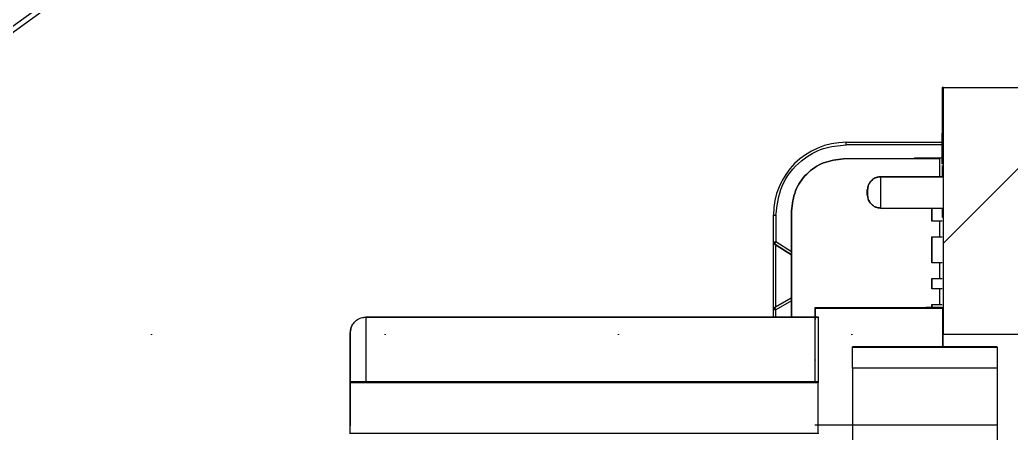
# Model space of a CAD drawing. Header units: millimetres. Extents: x 15 to 1192, y 5 to 836.
# Drawn here: x 554.6 to 573.67, y 339.71 to 347.67 of the extents above; entities that cross this region are included whole.
import ezdxf

# ---------------------------------------------------------------- set-up
doc = ezdxf.new("R2010")
doc.units = ezdxf.units.MM

msp = doc.modelspace()

# ---------------------------------------------------------------- hatches: boundary and pattern name
at = {"linetype": 'Continuous', "lineweight": 18}
h = msp.add_hatch(dxfattribs=at)
h.set_pattern_fill('ANSI31', style=0)
edge = h.paths.add_edge_path(flags=0)
edge.add_line((572.359, 346.366), (572.359, 341.611))
edge.add_ellipse((418.46, 339.866), major_axis=(-2090.982, 0), ratio=0.00083693, start_angle=265.735182, end_angle=265.779136, ccw=False)
edge.add_line((573.959, 341.611), (573.959, 346.366))
edge.add_line((573.959, 346.366), (572.359, 346.366))
h = msp.add_hatch(dxfattribs=at)
h.set_pattern_fill('ANSI31', style=0)
edge = h.paths.add_edge_path(flags=0)
edge.add_line((570.617, 341.369), (570.617, 340.967))
edge.add_spline(control_points=[(570.617, 340.967), (570.897, 340.967), (571.177, 340.967), (571.457, 340.967), (571.737, 340.967), (572.018, 340.967), (572.298, 340.967), (572.664, 340.967), (573.031, 340.967), (573.398, 340.967)], knot_values=[0, 0, 0, 0, 0.00084, 0.00084, 0.00084, 0.001681, 0.001681, 0.001681, 0.002781, 0.002781, 0.002781, 0.002781], weights=[1, 1, 1, 1, 1, 1, 1, 1, 1, 1], degree=3, periodic=0)
edge.add_line((573.398, 340.967), (573.398, 341.369))
edge.add_spline(control_points=[(573.398, 341.369), (572.971, 341.369), (572.544, 341.369), (572.117, 341.369), (571.867, 341.369), (571.617, 341.369), (571.367, 341.369), (571.117, 341.369), (570.867, 341.369), (570.617, 341.369)], knot_values=[0, 0, 0, 0, 0.001281, 0.001281, 0.001281, 0.002031, 0.002031, 0.002031, 0.002781, 0.002781, 0.002781, 0.002781], weights=[1, 1, 1, 1, 1, 1, 1, 1, 1, 1], degree=3, periodic=0)

# ---------------------------------------------------------------- linework, layer by layer
at = {"color": 7, "linetype": 'Continuous', "lineweight": 25}
for p, q in [((550.203, 344.453), (577.567, 364.294)), ((577.626, 364.213), (550.262, 344.372)), ((572.34, 346.366), (572.34, 346.366)), ((572.359, 346.366), (572.34, 346.366)), ((572.359, 346.366), (572.359, 341.611)), ((572.359, 346.366), (573.959, 346.366)), ((572.34, 345.983), (572.34, 345.31)), ((572.341, 345.486), (572.341, 345.486)), ((572.344, 345.486), (572.345, 345.486)), ((570.495, 345.31), (570.489, 345.31)), ((570.495, 345.31), (572.345, 345.31)), ((571.036, 345.31), (571.036, 345.31)), ((572.345, 345.26), (570.495, 345.26)), ((572.295, 344.99), (570.445, 344.99)), ((570.445, 344.99), (570.445, 344.99)), ((571.811, 345.01), (572.345, 345.01)), ((571.836, 344.99), (571.811, 345.01)), ((572.295, 344.646), (572.295, 344.99)), ((572.34, 345.01), (572.34, 344.979)), ((572.34, 344.979), (572.34, 345.01)), ((572.345, 344.979), (572.345, 344.973)), ((572.345, 344.973), (572.345, 344.896)), ((572.345, 344.973), (572.345, 344.973)), ((572.345, 344.973), (572.345, 344.891)), ((571.158, 344.646), (571.157, 344.646)), ((571.157, 344.646), (572.358, 344.646)), ((571.158, 344.646), (571.158, 344.046)), ((572.358, 344.646), (571.158, 344.646)), ((570.897, 344.396), (570.897, 344.296)), ((570.897, 344.396), (570.897, 344.296)), ((570.897, 344.396), (570.897, 344.396)), ((570.897, 344.296), (570.897, 344.396)), ((570.899, 344.396), (570.899, 344.296)), ((570.899, 344.396), (570.899, 344.296)), ((570.899, 344.396), (570.899, 344.396)), ((570.899, 344.296), (570.899, 344.396)), ((570.901, 344.396), (570.901, 344.296)), ((570.901, 344.396), (570.901, 344.396)), ((570.901, 344.396), (570.901, 344.296)), ((570.901, 344.296), (570.901, 344.396)), ((570.903, 344.396), (570.903, 344.296)), ((570.903, 344.396), (570.903, 344.396)), ((570.903, 344.396), (570.903, 344.296)), ((570.903, 344.296), (570.903, 344.396)), ((570.905, 344.396), (570.914, 344.436)), ((570.905, 344.396), (570.905, 344.296)), ((570.905, 344.396), (570.905, 344.396)), ((570.905, 344.396), (570.905, 344.296)), ((570.905, 344.296), (570.905, 344.396)), ((570.907, 344.396), (570.907, 344.296)), ((570.907, 344.396), (570.907, 344.396)), ((570.907, 344.396), (570.907, 344.296)), ((570.907, 344.296), (570.907, 344.396)), ((570.897, 344.296), (570.897, 344.296)), ((570.899, 344.296), (570.899, 344.296)), ((570.901, 344.296), (570.901, 344.296)), ((570.903, 344.296), (570.903, 344.296)), ((570.905, 344.296), (570.914, 344.256)), ((570.905, 344.296), (570.905, 344.296)), ((570.907, 344.296), (570.907, 344.296)), ((569.445, 343.99), (569.445, 341.95)), ((569.445, 343.206), (569.445, 343.99)), ((569.445, 343.99), (569.445, 343.99)), ((571.158, 344.046), (571.157, 344.046)), ((571.158, 344.046), (572.358, 344.046)), ((572.145, 344.046), (572.145, 343.79)), ((572.145, 343.79), (572.145, 344.046)), ((569.095, 343.91), (569.089, 343.91)), ((569.089, 343.91), (569.089, 341.95)), ((569.095, 343.394), (569.095, 343.91)), ((569.095, 343.91), (569.145, 343.91)), ((569.145, 343.91), (569.145, 343.394)), ((572.145, 343.79), (572.145, 343.79)), ((572.345, 343.79), (572.145, 343.79)), ((572.295, 343.49), (572.295, 343.79)), ((569.095, 343.394), (569.101, 343.394)), ((569.101, 343.394), (569.145, 343.394)), ((569.445, 343.206), (569.145, 343.394)), ((572.145, 343.49), (572.145, 342.99)), ((572.145, 342.99), (572.145, 343.49)), ((572.145, 343.49), (572.145, 343.49)), ((572.145, 343.49), (572.345, 343.49)), ((569.118, 343.351), (569.445, 343.147)), ((569.118, 343.351), (569.118, 343.351)), ((569.445, 343.147), (569.145, 343.335)), ((569.145, 342.146), (569.145, 343.335)), ((569.445, 342.315), (569.445, 343.147)), ((569.445, 343.147), (569.445, 343.147)), ((572.145, 342.99), (572.145, 342.99)), ((572.345, 342.99), (572.145, 342.99)), ((572.295, 342.691), (572.295, 342.99)), ((572.145, 342.691), (572.145, 342.491)), ((572.145, 342.691), (572.345, 342.691)), ((572.145, 342.491), (572.145, 342.691)), ((572.145, 342.691), (572.145, 342.691)), ((572.345, 342.691), (572.345, 342.691)), ((572.345, 342.491), (572.145, 342.491)), ((572.145, 342.491), (572.145, 342.491)), ((572.295, 342.191), (572.295, 342.491)), ((572.345, 342.491), (572.345, 342.491)), ((569.445, 342.315), (569.12, 342.133)), ((569.145, 342.146), (569.445, 342.315)), ((569.445, 342.258), (569.145, 342.089)), ((569.445, 342.315), (569.445, 342.315)), ((569.445, 341.95), (569.445, 342.258)), ((569.11, 342.089), (569.095, 342.089)), ((569.095, 341.945), (569.095, 342.089)), ((569.145, 342.089), (569.11, 342.089)), ((569.145, 341.945), (569.145, 342.089)), ((572.353, 342.124), (569.892, 342.124)), ((569.898, 341.118), (569.898, 342.121)), ((571.996, 342.123), (571.996, 342.12)), ((571.997, 342.123), (571.996, 342.123)), ((572.017, 342.123), (571.997, 342.123)), ((571.997, 342.123), (571.997, 342.123)), ((571.997, 342.123), (571.997, 342.12)), ((571.997, 342.12), (571.997, 342.123)), ((571.997, 342.12), (571.997, 342.123)), ((571.997, 342.123), (571.997, 342.123)), ((572.002, 342.129), (572.003, 342.129)), ((572.003, 342.129), (572.017, 342.129)), ((572.003, 342.129), (572.003, 342.129)), ((572.003, 342.129), (572.003, 342.129)), ((572.003, 342.129), (572.03, 342.129)), ((572.017, 342.129), (572.154, 342.129)), ((572.115, 342.123), (572.017, 342.123)), ((572.017, 342.123), (572.017, 342.12)), ((572.036, 342.13), (572.037, 342.13)), ((572.327, 342.13), (572.037, 342.13)), ((572.145, 342.191), (572.145, 342.13)), ((572.145, 342.191), (572.345, 342.191)), ((572.145, 342.13), (572.145, 342.191)), ((572.145, 342.191), (572.145, 342.191)), ((572.327, 342.129), (572.347, 342.129)), ((572.345, 342.191), (572.345, 342.191)), ((572.348, 342.12), (572.348, 341.369)), ((561.259, 341.946), (561.259, 341.95)), ((561.259, 341.95), (569.959, 341.95)), ((569.959, 341.945), (569.959, 341.95)), ((560.959, 341.586), (560.958, 341.498)), ((560.959, 340.686), (560.959, 341.645)), ((572.347, 341.374), (570.617, 341.374)), ((570.617, 340.967), (570.617, 341.369)), ((573.002, 341.374), (572.342, 341.374)), ((573.398, 341.374), (572.348, 341.374)), ((573.398, 341.369), (573.398, 340.967)), ((569.959, 340.7), (560.959, 340.7)), ((560.959, 340.7), (560.959, 340.686)), ((569.959, 340.7), (569.959, 340.684)), ((569.959, 339.716), (569.959, 340.684)), ((560.958, 340.2), (560.958, 339.856)), ((569.896, 339.874), (570.616, 339.874)), ((570.616, 339.874), (573.397, 339.874)), ((569.959, 339.716), (569.959, 339.7))]:
    msp.add_line(p, q, dxfattribs=at)
at = {"color": 7, "linetype": 'Continuous', "lineweight": 25, "flags": 128}
for points in [[(572.358, 344.866), (572.358, 344.828), (572.358, 344.719), (572.358, 344.557), (572.358, 344.366), (572.358, 344.174), (572.358, 344.012), (572.358, 343.904), (572.358, 343.866), (572.358, 343.904), (572.357, 344.012), (572.357, 344.046)], [(572.347, 344.046), (572.347, 344.012), (572.347, 343.904), (572.347, 343.866), (572.347, 343.904), (572.347, 344.012), (572.347, 344.046)], [(572.35, 344.046), (572.349, 344.012), (572.349, 343.904), (572.349, 343.866), (572.349, 343.904), (572.349, 344.012), (572.349, 344.046)], [(572.352, 344.046), (572.352, 344.012), (572.351, 343.904), (572.351, 343.866), (572.351, 343.904), (572.351, 344.012), (572.351, 344.046)], [(572.354, 344.046), (572.354, 344.012), (572.354, 343.904), (572.353, 343.866), (572.353, 343.904), (572.353, 344.012), (572.353, 344.046)], [(572.356, 344.046), (572.356, 344.012), (572.356, 343.904), (572.356, 343.866), (572.355, 343.904), (572.355, 344.012), (572.355, 344.046)], [(569.898, 342.121), (571.123, 342.12), (572.348, 342.12)], [(561.259, 341.946), (564.759, 341.946), (569.959, 341.945)], [(572.358, 341.374), (572.358, 341.476), (572.359, 341.616)], [(570.617, 341.369), (571.367, 341.369), (572.117, 341.369), (573.398, 341.369)], [(572.348, 341.369), (572.673, 341.369), (572.998, 341.369)], [(573.398, 340.967), (572.298, 340.967), (571.457, 340.967), (570.617, 340.967)], [(569.959, 340.684), (568.959, 340.684), (564.959, 340.685), (560.959, 340.686), (560.959, 340.686)], [(560.959, 339.714), (561.959, 339.715), (565.959, 339.716), (569.959, 339.716)]]:
    msp.add_lwpolyline(points, dxfattribs=at)
at = {"color": 7, "linetype": 'Continuous', "lineweight": 25}
for centre, radius, start, end in [((687.085, 346.078), 114.745, 179.85655, 180.04779), ((615.915, 345.341), 43.575, 179.8101, 180.0406), ((528.767, 345.341), 43.575, 359.9594, 0.1899), ((615.919, 345.341), 43.575, 179.8101, 180.0406), ((407.431, 345.173), 164.914, 359.90383, 0.10876), ((570.495, 343.91), 1.4, 90, 180), ((555.562, 345.273), 14.933, 359.952, 0.1439), ((513.717, 344.663), 58.631, 359.98283, 0.19778), ((630.977, 344.663), 58.631, 179.80222, 180.01717), ((513.719, 344.663), 58.631, 359.98283, 0.19778), ((630.979, 344.663), 58.631, 179.80222, 180.01717), ((513.721, 344.663), 58.631, 359.98283, 0.19778), ((630.982, 344.663), 58.631, 179.80222, 180.01717), ((513.723, 344.663), 58.631, 359.98283, 0.19778), ((630.984, 344.663), 58.631, 179.80222, 180.01717), ((630.986, 344.663), 58.631, 179.80222, 180.01717), ((513.725, 344.663), 58.631, 359.98283, 0.19778), ((630.988, 344.663), 58.631, 179.80222, 180.01717), ((569.145, 343.394), 0.05, 180, 238), ((569.157, 343.416), 0.0606, 201.4034, 239.257), ((524.365, 371.373), 52.803, 327.964, 328.0024), ((566.534, 344.981), 3.055, 327.7645, 328.0394), ((569.145, 342.089), 0.05, 119.3635, 180), ((569.169, 342.091), 0.0595, 140.8589, 181.5114), ((568.578, 341.822), 0.625, 29.3087, 29.7779), ((536.736, 323.861), 37.183, 29.3549, 29.4241), ((572.002, 342.123), 0.006, 90, 180), ((572.002, 342.123), 0.006, 90, 180), ((572.003, 342.123), 0.006, 90, 180), ((572.003, 342.123), 0.006, 90, 180), ((572.003, 342.123), 0.006, 90, 180), ((572.003, 342.123), 0.006, 90, 180), ((570.225, 342.124), 1.792, 359.952, 0.1439), ((572.036, 342.11), 0.02, 90, 108.1949), ((572.037, 342.11), 0.02, 90, 108.1949), ((572.276, 341.611), 0.0828, 359.6574, 2.9447)]:
    msp.add_arc(centre, radius, start, end, dxfattribs=at)
msp.add_ellipse((418.46, 339.866), major_axis=(-2090.982, 0), ratio=0.000837, start_param=4.637954, end_param=4.638721, dxfattribs=at)
for points, knots in [([(569.145, 343.91), (569.169, 344.102), (569.218, 344.5), (569.583, 344.953), (570.038, 345.216), (570.346, 345.246), (570.495, 345.26)], [0, 0, 0, 0, 0.2702613, 0.5624294, 0.7897364, 1, 1, 1, 1]), ([(570.907, 344.396), (570.912, 344.431), (570.92, 344.5), (570.978, 344.578), (571.046, 344.622), (571.101, 344.642), (571.139, 344.645), (571.158, 344.646)], [0, 0, 0, 0, 0.31012, 0.616121, 0.758896, 0.886022, 1, 1, 1, 1]), ([(571.157, 344.646), (571.134, 344.644), (571.083, 344.64), (571.015, 344.606), (570.955, 344.551), (570.915, 344.478), (570.91, 344.423), (570.907, 344.396)], [0, 0, 0, 0, 0.146754, 0.316126, 0.510248, 0.757793, 1, 1, 1, 1]), ([(570.907, 344.296), (570.912, 344.261), (570.92, 344.192), (570.978, 344.114), (571.046, 344.07), (571.101, 344.049), (571.139, 344.047), (571.158, 344.046)], [0, 0, 0, 0, 0.31012, 0.616121, 0.758896, 0.886022, 1, 1, 1, 1]), ([(571.157, 344.046), (571.134, 344.048), (571.083, 344.052), (571.015, 344.086), (570.955, 344.141), (570.915, 344.214), (570.91, 344.269), (570.907, 344.296)], [0, 0, 0, 0, 0.146754, 0.316126, 0.510248, 0.757793, 1, 1, 1, 1]), ([(569.145, 343.335), (569.139, 343.338), (569.13, 343.344), (569.122, 343.349), (569.118, 343.351)], [0, 0, 0, 0, 0.565472, 1, 1, 1, 1]), ([(569.445, 343.147), (569.445, 343.148), (569.445, 343.148), (569.445, 343.156), (569.445, 343.169), (569.445, 343.186), (569.445, 343.2), (569.445, 343.206)], [0, 0, 0, 0, 0.162587, 0.3427003, 0.5376423, 0.7742966, 1, 1, 1, 1]), ([(569.445, 342.258), (569.445, 342.266), (569.445, 342.282), (569.445, 342.302), (569.445, 342.313), (569.445, 342.315), (569.445, 342.315)], [0, 0, 0, 0, 0.2868676, 0.5844324, 0.803611, 1, 1, 1, 1]), ([(569.12, 342.133), (569.124, 342.135), (569.132, 342.14), (569.141, 342.144), (569.145, 342.146)], [0, 0, 0, 0, 0.556459, 1, 1, 1, 1]), ([(569.898, 342.121), (569.897, 342.122), (569.897, 342.132), (569.897, 342.079), (569.897, 341.923), (569.897, 341.901)], [0, 0, 0, 0, 0.105776, 0.872873, 1, 1, 1, 1]), ([(572.154, 342.129), (572.177, 342.129), (572.215, 342.129), (572.266, 342.129), (572.307, 342.129), (572.334, 342.129), (572.347, 342.129)], [0, 0, 0, 0, 0.340318, 0.560123, 0.780037, 1, 1, 1, 1]), ([(572.348, 342.12), (572.347, 342.122), (572.347, 342.133), (572.347, 342.035), (572.346, 341.812), (572.346, 341.663), (572.346, 341.613)], [0, 0, 0, 0, 0.0720102, 0.5851919, 0.8614467, 1, 1, 1, 1]), ([(560.959, 341.645), (560.962, 341.679), (560.969, 341.747), (561.021, 341.837), (561.097, 341.905), (561.182, 341.941), (561.237, 341.945), (561.259, 341.946)], [0, 0, 0, 0, 0.215486, 0.430988, 0.646074, 0.860579, 1, 1, 1, 1]), ([(561.259, 341.95), (561.259, 341.927), (561.258, 341.891), (561.258, 341.672), (561.258, 341.447), (561.258, 341.165), (561.258, 340.914), (561.258, 340.749), (561.258, 340.7)], [0, 0, 0, 0, 0.294125, 0.452457, 0.614149, 0.775842, 0.934174, 1, 1, 1, 1]), ([(569.959, 341.95), (569.959, 341.927), (569.958, 341.891), (569.958, 341.672), (569.958, 341.447), (569.958, 341.165), (569.958, 340.914), (569.958, 340.749), (569.958, 340.7)], [0, 0, 0, 0, 0.294125, 0.452457, 0.614149, 0.775842, 0.934174, 1, 1, 1, 1]), ([(561.01, 341.814), (561.003, 341.804), (560.986, 341.78), (560.972, 341.74), (560.963, 341.703), (560.96, 341.679), (560.959, 341.667), (560.959, 341.662), (560.959, 341.657), (560.959, 341.652), (560.959, 341.646), (560.959, 341.612), (560.959, 341.586)], [0, 0, 0, 0, 0.074565, 0.18008, 0.261009, 0.309263, 0.332137, 0.349185, 0.372761, 0.418768, 0.559502, 1, 1, 1, 1]), ([(560.959, 341.645), (560.959, 341.647), (560.959, 341.66), (560.959, 341.596), (560.958, 341.421), (560.958, 341.233), (560.958, 341.001), (560.958, 340.663), (560.958, 340.382), (560.958, 340.2)], [0, 0, 0, 0, 0.04997, 0.277461, 0.399923, 0.524985, 0.650046, 0.772509, 1, 1, 1, 1]), ([(570.616, 341.18), (570.616, 341.211), (570.617, 341.352), (570.617, 341.382), (570.617, 341.371), (570.617, 341.369)], [0, 0, 0, 0, 0.19168, 0.860821, 1, 1, 1, 1]), ([(569.897, 340.7), (569.897, 340.719), (569.897, 340.806), (569.897, 340.925), (569.897, 341.077), (569.897, 341.133), (569.897, 341.121), (569.898, 341.118)], [0, 0, 0, 0, 0.063356, 0.281445, 0.499569, 0.900433, 1, 1, 1, 1]), ([(570.617, 340.967), (570.617, 340.97), (570.617, 340.983), (570.617, 340.918), (570.616, 340.674), (570.616, 340.299), (570.616, 340.012), (570.616, 339.874)], [0, 0, 0, 0, 0.0638, 0.288589, 0.5319, 0.77521, 1, 1, 1, 1]), ([(573.398, 340.967), (573.398, 340.97), (573.398, 340.983), (573.397, 340.918), (573.397, 340.674), (573.397, 340.299), (573.397, 340.012), (573.397, 339.874)], [0, 0, 0, 0, 0.0649916, 0.289495, 0.5324958, 0.7754966, 1, 1, 1, 1]), ([(560.959, 339.7), (560.959, 339.707), (560.959, 339.717), (560.959, 339.779), (560.959, 339.844), (560.959, 339.924), (560.958, 340.04), (560.958, 340.2), (560.958, 340.36), (560.959, 340.476), (560.959, 340.556), (560.959, 340.621), (560.959, 340.683), (560.959, 340.693), (560.959, 340.7)], [0, 0, 0, 0, 0.1197284, 0.1841803, 0.25, 0.3158197, 0.3802716, 0.5, 0.6197284, 0.6841803, 0.75, 0.8158197, 0.8802716, 1, 1, 1, 1]), ([(569.959, 339.7), (569.959, 339.707), (569.959, 339.717), (569.959, 339.779), (569.959, 339.844), (569.959, 339.924), (569.958, 340.04), (569.958, 340.2), (569.958, 340.36), (569.959, 340.476), (569.959, 340.556), (569.959, 340.621), (569.959, 340.683), (569.959, 340.693), (569.959, 340.7)], [0, 0, 0, 0, 0.119728, 0.18418, 0.25, 0.31582, 0.380272, 0.5, 0.619728, 0.68418, 0.75, 0.81582, 0.880272, 1, 1, 1, 1]), ([(570.616, 339.874), (570.616, 339.735), (570.616, 339.448), (570.616, 339.073), (570.617, 338.829), (570.617, 338.764), (570.617, 338.777), (570.617, 338.78)], [0, 0, 0, 0, 0.22479, 0.4681, 0.711411, 0.936201, 1, 1, 1, 1]), ([(573.397, 339.874), (573.397, 339.735), (573.397, 339.448), (573.397, 339.073), (573.397, 338.829), (573.398, 338.764), (573.398, 338.777), (573.398, 338.78)], [0, 0, 0, 0, 0.224503, 0.467504, 0.710505, 0.935009, 1, 1, 1, 1])]:
    msp.add_open_spline(points, degree=3, knots=knots, dxfattribs=at)
for points in [[(570.445, 344.99), (570.314, 344.975), (570.052, 344.945), (569.721, 344.714), (569.49, 344.384), (569.46, 344.121), (569.445, 343.99)], [(569.445, 343.99), (569.46, 344.121), (569.49, 344.384), (569.721, 344.714), (570.052, 344.945), (570.314, 344.975), (570.445, 344.99)]]:
    msp.add_open_spline(points, degree=3, dxfattribs=at)

doc.saveas('drawing.dxf')
